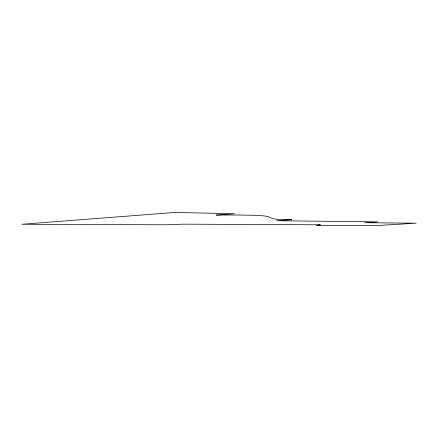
<?xml version="1.0" encoding="UTF-8"?>
<svg xmlns="http://www.w3.org/2000/svg" width="438" height="438" viewBox="0 0 438 438"><rect width="100%" height="100%" fill="white"/><g stroke="black" fill="none" stroke-linecap="round" stroke-linejoin="round"><path stroke-width="0.66" d="M320.222 224.793L316.493 225.34L377.195 225.559L416.1 223.194L364.717 222.707L377.77 221.885L276.509 220.73L291.692 219.706A117.915 4.451 -2.9 0 1 272.874 218.595L267.826 216.624A131.553 5.092 -2.3 0 0 216.213 215.096L234.565 213.744L175.085 212.441L21.9 224.261L166.599 224.793L183.752 224.146L320.222 224.793"/></g></svg>
